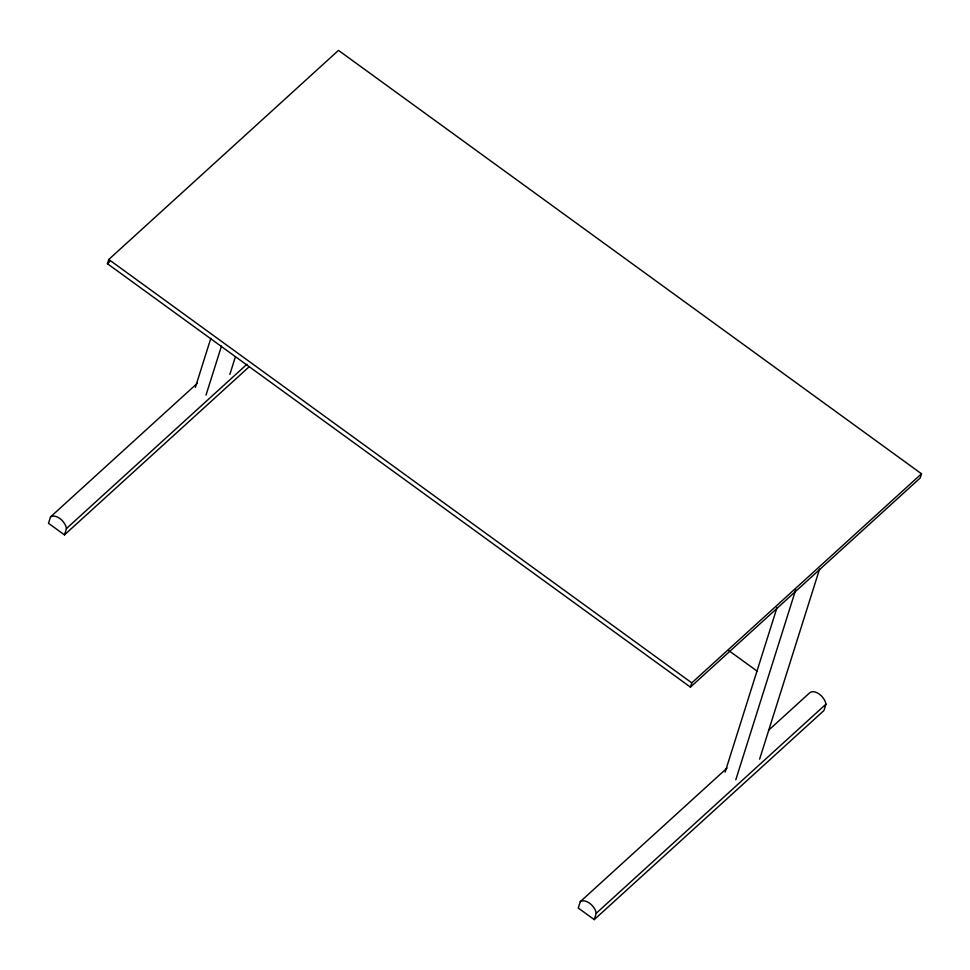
<?xml version="1.0" encoding="UTF-8"?>
<svg xmlns="http://www.w3.org/2000/svg" width="970" height="970" viewBox="0 0 970 970"><rect width="100%" height="100%" fill="white"/><g stroke="black" fill="none" stroke-linecap="round" stroke-linejoin="round"><path stroke-width="1.45" d="M107.44 263.719L108.773 259.475L338.481 50.379L921.5 473.784L920.166 478.028L690.446 687.124L107.44 263.719L109.683 261.682M197.298 383.296L50.501 516.925L48.5 523.279L64.469 534.882L249.363 366.587M64.469 534.882L66.481 528.517L246.889 364.296M195.37 387.357L210.805 338.397M206.016 395.093L221.463 346.12M229.854 374.42L235.298 357.142M727.063 768.046L580.278 901.663L578.265 908.029L594.246 919.621L823.954 710.525L825.955 704.159A11.082 6.608 47.7 0 0 819.31 694.12A11.082 6.608 47.7 0 0 809.986 692.556L768.531 730.301M594.246 919.621L596.247 913.267L825.955 704.159M690.446 687.124L691.792 682.88L921.5 473.784M725.136 772.096L777.031 607.511M735.793 779.831L795.727 589.736M759.619 759.158L819.565 569.063M728.834 650.603L757 671.046M108.773 259.475L691.792 682.88M580.278 901.663A11.082 6.608 47.7 0 1 589.602 903.215A11.082 6.608 47.7 0 1 596.247 913.267M50.501 516.925A11.082 6.608 47.7 0 1 59.825 518.477A11.082 6.608 47.7 0 1 66.481 528.517"/></g></svg>
